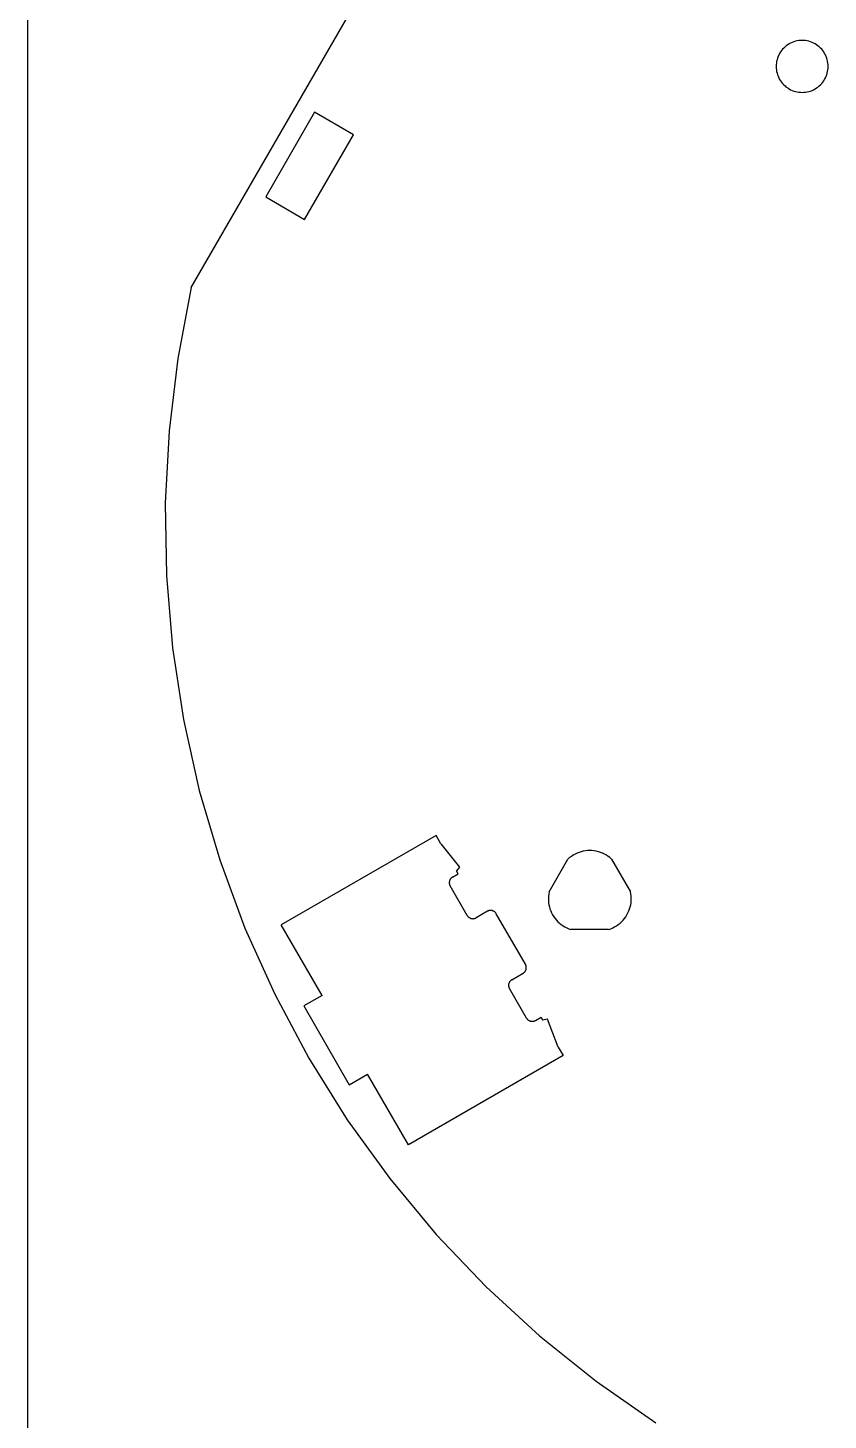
# Model space of a CAD drawing. Extents: x -22.3 to 21.7, y -13.4 to 13.4.
# Drawn here: x -22.29 to -17.44, y -3.34 to 5.1 of the extents above; entities that cross this region are included whole.
import ezdxf

# ---------------------------------------------------------------- set-up
doc = ezdxf.new("R2010")
doc.units = 0
doc.header["$MEASUREMENT"] = 0
doc.layers.get('0').update_dxf_attribs({"linetype": 'CONTINUOUS'})

msp = doc.modelspace()

# ---------------------------------------------------------------- linework, layer by layer
for p, q in [((-22.2891, -13.4355), (-22.2891, 13.0859)), ((-21.2997, 3.5263), (-17.4882, 10.1281)), ((-17.7028, 4.9842), (-17.7103, 4.9771)), ((-17.6949, 4.9907), (-17.7028, 4.9842)), ((-17.6865, 4.9967), (-17.6949, 4.9907)), ((-17.6777, 5.0022), (-17.6865, 4.9967)), ((-17.6686, 5.007), (-17.6777, 5.0022)), ((-17.6592, 5.0113), (-17.6686, 5.007)), ((-17.6496, 5.0149), (-17.6592, 5.0113)), ((-17.6397, 5.0179), (-17.6496, 5.0149)), ((-17.6297, 5.0202), (-17.6397, 5.0179)), ((-17.6195, 5.0219), (-17.6297, 5.0202)), ((-17.6093, 5.0229), (-17.6195, 5.0219)), ((-17.599, 5.0233), (-17.6093, 5.0229)), ((-17.5887, 5.0229), (-17.599, 5.0233)), ((-17.5784, 5.0219), (-17.5887, 5.0229)), ((-17.5683, 5.0202), (-17.5784, 5.0219)), ((-17.5582, 5.0179), (-17.5683, 5.0202)), ((-17.5484, 5.0149), (-17.5582, 5.0179)), ((-17.5387, 5.0113), (-17.5484, 5.0149)), ((-17.5293, 5.007), (-17.5387, 5.0113)), ((-17.5202, 5.0022), (-17.5293, 5.007)), ((-17.5115, 4.9967), (-17.5202, 5.0022)), ((-17.5031, 4.9907), (-17.5115, 4.9967)), ((-17.4951, 4.9842), (-17.5031, 4.9907)), ((-17.4876, 4.9771), (-17.4951, 4.9842)), ((-17.7534, 4.8965), (-17.7551, 4.8863)), ((-17.7511, 4.9065), (-17.7534, 4.8965)), ((-17.7481, 4.9164), (-17.7511, 4.9065)), ((-17.7445, 4.926), (-17.7481, 4.9164)), ((-17.7402, 4.9354), (-17.7445, 4.926)), ((-17.7354, 4.9445), (-17.7402, 4.9354)), ((-17.7299, 4.9533), (-17.7354, 4.9445)), ((-17.7239, 4.9616), (-17.7299, 4.9533)), ((-17.7174, 4.9696), (-17.7239, 4.9616)), ((-17.7103, 4.9771), (-17.7174, 4.9696)), ((-17.4806, 4.9696), (-17.4876, 4.9771)), ((-17.474, 4.9616), (-17.4806, 4.9696)), ((-17.468, 4.9533), (-17.474, 4.9616)), ((-17.4626, 4.9445), (-17.468, 4.9533)), ((-17.4577, 4.9354), (-17.4626, 4.9445)), ((-17.4535, 4.926), (-17.4577, 4.9354)), ((-17.4499, 4.9164), (-17.4535, 4.926)), ((-17.4469, 4.9065), (-17.4499, 4.9164)), ((-17.4445, 4.8965), (-17.4469, 4.9065)), ((-17.4428, 4.8863), (-17.4445, 4.8965)), ((-17.7561, 4.8761), (-17.7565, 4.8658)), ((-17.7565, 4.8658), (-17.7561, 4.8555)), ((-17.7551, 4.8863), (-17.7561, 4.8761)), ((-17.7561, 4.8555), (-17.7551, 4.8452)), ((-17.7551, 4.8452), (-17.7534, 4.835)), ((-17.7534, 4.835), (-17.7511, 4.825)), ((-17.7511, 4.825), (-17.7481, 4.8152)), ((-17.7481, 4.8152), (-17.7445, 4.8055)), ((-17.4535, 4.8055), (-17.4499, 4.8152)), ((-17.4499, 4.8152), (-17.4469, 4.825)), ((-17.4469, 4.825), (-17.4445, 4.835)), ((-17.4445, 4.835), (-17.4428, 4.8452)), ((-17.4418, 4.8761), (-17.4428, 4.8863)), ((-17.4428, 4.8452), (-17.4418, 4.8555)), ((-17.4415, 4.8658), (-17.4418, 4.8761)), ((-17.4418, 4.8555), (-17.4415, 4.8658)), ((-17.7445, 4.8055), (-17.7402, 4.7961)), ((-17.7402, 4.7961), (-17.7354, 4.787)), ((-17.7354, 4.787), (-17.7299, 4.7783)), ((-17.7299, 4.7783), (-17.7239, 4.7699)), ((-17.7239, 4.7699), (-17.7174, 4.7619)), ((-17.7174, 4.7619), (-17.7103, 4.7544)), ((-17.7103, 4.7544), (-17.7028, 4.7474)), ((-17.7028, 4.7474), (-17.6949, 4.7408)), ((-17.6949, 4.7408), (-17.6865, 4.7348)), ((-17.6865, 4.7348), (-17.6777, 4.7294)), ((-17.6777, 4.7294), (-17.6686, 4.7245)), ((-17.5293, 4.7245), (-17.5202, 4.7294)), ((-17.5202, 4.7294), (-17.5115, 4.7348)), ((-17.5115, 4.7348), (-17.5031, 4.7408)), ((-17.5031, 4.7408), (-17.4951, 4.7474)), ((-17.4951, 4.7474), (-17.4876, 4.7544)), ((-17.4876, 4.7544), (-17.4806, 4.7619)), ((-17.4806, 4.7619), (-17.474, 4.7699)), ((-17.474, 4.7699), (-17.468, 4.7783)), ((-17.468, 4.7783), (-17.4626, 4.787)), ((-17.4626, 4.787), (-17.4577, 4.7961)), ((-17.4577, 4.7961), (-17.4535, 4.8055)), ((-17.6686, 4.7245), (-17.6592, 4.7203)), ((-17.6592, 4.7203), (-17.6496, 4.7166)), ((-17.6496, 4.7166), (-17.6397, 4.7137)), ((-17.6397, 4.7137), (-17.6297, 4.7113)), ((-17.6297, 4.7113), (-17.6195, 4.7096)), ((-17.6195, 4.7096), (-17.6093, 4.7086)), ((-17.6093, 4.7086), (-17.599, 4.7083)), ((-17.599, 4.7083), (-17.5887, 4.7086)), ((-17.5887, 4.7086), (-17.5784, 4.7096)), ((-17.5784, 4.7096), (-17.5683, 4.7113)), ((-17.5683, 4.7113), (-17.5582, 4.7137)), ((-17.5582, 4.7137), (-17.5484, 4.7166)), ((-17.5484, 4.7166), (-17.5387, 4.7203)), ((-17.5387, 4.7203), (-17.5293, 4.7245)), ((-20.5519, 4.5876), (-20.8484, 4.0742)), ((-20.316, 4.4515), (-20.5519, 4.5876)), ((-20.6125, 3.938), (-20.316, 4.4515)), ((-20.8484, 4.0742), (-20.6125, 3.938)), ((-21.2997, 3.5263), (-21.3814, 3.0944)), ((-21.3814, 3.0944), (-21.4338, 2.658)), ((-21.4338, 2.658), (-21.4565, 2.2189)), ((-21.4565, 2.2189), (-21.4495, 1.7794)), ((-21.4495, 1.7794), (-21.4128, 1.3413)), ((-21.4128, 1.3413), (-21.3465, 0.9068)), ((-21.3465, 0.9068), (-21.251, 0.4777)), ((-21.251, 0.4777), (-21.1267, 0.056)), ((-19.8168, 0.2047), (-20.7544, -0.3366)), ((-19.7872, 0.1536), (-19.8168, 0.2047)), ((-19.7872, 0.1536), (-19.6739, 0.0125)), ((-18.9858, 0.0853), (-18.9968, 0.0781)), ((-18.9743, 0.0917), (-18.9858, 0.0853)), ((-18.9623, 0.0973), (-18.9743, 0.0917)), ((-18.95, 0.1021), (-18.9623, 0.0973)), ((-18.9375, 0.106), (-18.95, 0.1021)), ((-18.9246, 0.1091), (-18.9375, 0.106)), ((-18.9116, 0.1113), (-18.9246, 0.1091)), ((-18.8985, 0.1127), (-18.9116, 0.1113)), ((-18.8853, 0.1131), (-18.8985, 0.1127)), ((-18.8722, 0.1127), (-18.8853, 0.1131)), ((-18.859, 0.1113), (-18.8722, 0.1127)), ((-18.846, 0.1091), (-18.859, 0.1113)), ((-18.8332, 0.106), (-18.846, 0.1091)), ((-18.8206, 0.1021), (-18.8332, 0.106)), ((-18.8084, 0.0973), (-18.8206, 0.1021)), ((-18.7964, 0.0917), (-18.8084, 0.0973)), ((-18.7849, 0.0853), (-18.7964, 0.0917)), ((-18.7738, 0.0781), (-18.7849, 0.0853)), ((-21.1267, 0.056), (-20.9741, -0.3563)), ((-19.6739, 0.0125), (-19.6925, -0.0104)), ((-19.1317, -0.1365), (-19.0174, 0.0616)), ((-19.0074, 0.0702), (-19.0174, 0.0616)), ((-18.9968, 0.0781), (-19.0074, 0.0702)), ((-18.7633, 0.0702), (-18.7738, 0.0781)), ((-18.7533, 0.0616), (-18.7633, 0.0702)), ((-18.7533, 0.0616), (-18.6389, -0.1365)), ((-19.7363, -0.0776), (-19.7365, -0.0803)), ((-19.7365, -0.0803), (-19.7364, -0.083)), ((-19.7364, -0.083), (-19.7362, -0.0857)), ((-19.736, -0.075), (-19.7363, -0.0776)), ((-19.7355, -0.0723), (-19.736, -0.075)), ((-19.7348, -0.0697), (-19.7355, -0.0723)), ((-19.7339, -0.0672), (-19.7348, -0.0697)), ((-19.7329, -0.0647), (-19.7339, -0.0672)), ((-19.7316, -0.0623), (-19.7329, -0.0647)), ((-19.7303, -0.06), (-19.7316, -0.0623)), ((-19.7288, -0.0578), (-19.7303, -0.06)), ((-19.7271, -0.0557), (-19.7288, -0.0578)), ((-19.7253, -0.0537), (-19.7271, -0.0557)), ((-19.7233, -0.0518), (-19.7253, -0.0537)), ((-19.7213, -0.0501), (-19.7233, -0.0518)), ((-19.7191, -0.0486), (-19.7213, -0.0501)), ((-19.7168, -0.0471), (-19.7191, -0.0486)), ((-19.7168, -0.0471), (-19.6827, -0.0274)), ((-19.6827, -0.0274), (-19.6925, -0.0104)), ((-19.7362, -0.0857), (-19.7358, -0.0884)), ((-19.7358, -0.0884), (-19.7353, -0.091)), ((-19.7353, -0.091), (-19.7345, -0.0936)), ((-19.7345, -0.0936), (-19.7336, -0.0961)), ((-19.7336, -0.0961), (-19.7325, -0.0985)), ((-19.7325, -0.0985), (-19.7312, -0.1009)), ((-19.6279, -0.2799), (-19.7312, -0.1009)), ((-19.1358, -0.1625), (-19.1364, -0.1757)), ((-19.1342, -0.1494), (-19.1358, -0.1625)), ((-19.1317, -0.1365), (-19.1342, -0.1494)), ((-18.6365, -0.1494), (-18.6389, -0.1365)), ((-18.6349, -0.1625), (-18.6365, -0.1494)), ((-18.6342, -0.1757), (-18.6349, -0.1625)), ((-19.5011, -0.2526), (-19.5035, -0.2537)), ((-19.4985, -0.2517), (-19.5011, -0.2526)), ((-19.496, -0.2509), (-19.4985, -0.2517)), ((-19.4933, -0.2503), (-19.496, -0.2509)), ((-19.4907, -0.2499), (-19.4933, -0.2503)), ((-19.488, -0.2497), (-19.4907, -0.2499)), ((-19.4853, -0.2497), (-19.488, -0.2497)), ((-19.4826, -0.2498), (-19.4853, -0.2497)), ((-19.48, -0.2502), (-19.4826, -0.2498)), ((-19.4773, -0.2507), (-19.48, -0.2502)), ((-19.4747, -0.2514), (-19.4773, -0.2507)), ((-19.4722, -0.2523), (-19.4747, -0.2514)), ((-19.4697, -0.2533), (-19.4722, -0.2523)), ((-19.1364, -0.1757), (-19.1362, -0.1889)), ((-19.1362, -0.1889), (-19.1351, -0.202)), ((-19.1351, -0.202), (-19.1331, -0.2151)), ((-19.1331, -0.2151), (-19.1303, -0.2279)), ((-19.1303, -0.2279), (-19.1266, -0.2406)), ((-19.1266, -0.2406), (-19.122, -0.253)), ((-19.122, -0.253), (-19.1166, -0.265)), ((-18.6541, -0.265), (-18.6487, -0.253)), ((-18.6487, -0.253), (-18.6441, -0.2406)), ((-18.6441, -0.2406), (-18.6404, -0.2279)), ((-18.6404, -0.2279), (-18.6375, -0.2151)), ((-18.6375, -0.2151), (-18.6355, -0.202)), ((-18.6355, -0.202), (-18.6344, -0.1889)), ((-18.6344, -0.1889), (-18.6342, -0.1757)), ((-20.5071, -0.7648), (-20.7544, -0.3366)), ((-19.6279, -0.2799), (-19.6264, -0.2822)), ((-19.6264, -0.2822), (-19.6249, -0.2844)), ((-19.6249, -0.2844), (-19.6231, -0.2864)), ((-19.6231, -0.2864), (-19.6213, -0.2884)), ((-19.6213, -0.2884), (-19.6193, -0.2902)), ((-19.6193, -0.2902), (-19.6172, -0.2919)), ((-19.6172, -0.2919), (-19.615, -0.2934)), ((-19.615, -0.2934), (-19.6127, -0.2948)), ((-19.6127, -0.2948), (-19.6103, -0.296)), ((-19.6103, -0.296), (-19.6078, -0.297)), ((-19.6078, -0.297), (-19.6052, -0.2979)), ((-19.6052, -0.2979), (-19.6027, -0.2986)), ((-19.6027, -0.2986), (-19.6, -0.2991)), ((-19.6, -0.2991), (-19.5973, -0.2994)), ((-19.5973, -0.2994), (-19.5947, -0.2996)), ((-19.5947, -0.2996), (-19.592, -0.2996)), ((-19.592, -0.2996), (-19.5893, -0.2993)), ((-19.5893, -0.2993), (-19.5866, -0.2989)), ((-19.5866, -0.2989), (-19.584, -0.2984)), ((-19.584, -0.2984), (-19.5814, -0.2976)), ((-19.5814, -0.2976), (-19.5789, -0.2967)), ((-19.5789, -0.2967), (-19.5765, -0.2956)), ((-19.5765, -0.2956), (-19.5741, -0.2943)), ((-19.5059, -0.255), (-19.5741, -0.2943)), ((-19.5035, -0.2537), (-19.5059, -0.255)), ((-19.4673, -0.2545), (-19.4697, -0.2533)), ((-19.465, -0.2559), (-19.4673, -0.2545)), ((-19.4628, -0.2574), (-19.465, -0.2559)), ((-19.4607, -0.2591), (-19.4628, -0.2574)), ((-19.4587, -0.2609), (-19.4607, -0.2591)), ((-19.4568, -0.2628), (-19.4587, -0.2609)), ((-19.4551, -0.2649), (-19.4568, -0.2628)), ((-19.4535, -0.2671), (-19.4551, -0.2649)), ((-19.4521, -0.2694), (-19.4535, -0.2671)), ((-19.2749, -0.5762), (-19.4521, -0.2694)), ((-19.1166, -0.265), (-19.1104, -0.2766)), ((-19.1104, -0.2766), (-19.1034, -0.2878)), ((-19.1034, -0.2878), (-19.0957, -0.2985)), ((-19.0957, -0.2985), (-19.0873, -0.3087)), ((-19.0873, -0.3087), (-19.0782, -0.3182)), ((-19.0782, -0.3182), (-19.0684, -0.3271)), ((-19.0684, -0.3271), (-19.0582, -0.3354)), ((-19.0582, -0.3354), (-19.0473, -0.3429)), ((-18.7234, -0.3429), (-18.7125, -0.3354)), ((-18.7125, -0.3354), (-18.7022, -0.3271)), ((-18.7022, -0.3271), (-18.6925, -0.3182)), ((-18.6925, -0.3182), (-18.6834, -0.3087)), ((-18.6834, -0.3087), (-18.675, -0.2985)), ((-18.675, -0.2985), (-18.6673, -0.2878)), ((-18.6673, -0.2878), (-18.6603, -0.2766)), ((-18.6603, -0.2766), (-18.6541, -0.265)), ((-20.9741, -0.3563), (-20.7941, -0.7573)), ((-19.0473, -0.3429), (-19.036, -0.3497)), ((-19.036, -0.3497), (-19.0243, -0.3557)), ((-19.0243, -0.3557), (-19.0121, -0.3609)), ((-19.0121, -0.3609), (-18.9997, -0.3652)), ((-18.771, -0.3652), (-18.9997, -0.3652)), ((-18.771, -0.3652), (-18.7585, -0.3609)), ((-18.7585, -0.3609), (-18.7464, -0.3557)), ((-18.7464, -0.3557), (-18.7347, -0.3497)), ((-18.7347, -0.3497), (-18.7234, -0.3429)), ((-19.2737, -0.5786), (-19.2749, -0.5762)), ((-19.2726, -0.581), (-19.2737, -0.5786)), ((-19.2717, -0.5836), (-19.2726, -0.581)), ((-19.2709, -0.5862), (-19.2717, -0.5836)), ((-19.2703, -0.5888), (-19.2709, -0.5862)), ((-19.2699, -0.5914), (-19.2703, -0.5888)), ((-19.3641, -0.6741), (-19.366, -0.6759)), ((-19.362, -0.6724), (-19.3641, -0.6741)), ((-19.3598, -0.6708), (-19.362, -0.6724)), ((-19.3575, -0.6694), (-19.3598, -0.6708)), ((-19.3575, -0.6694), (-19.2894, -0.63)), ((-19.2894, -0.63), (-19.2871, -0.6286)), ((-19.2871, -0.6286), (-19.2849, -0.627)), ((-19.2849, -0.627), (-19.2828, -0.6253)), ((-19.2828, -0.6253), (-19.2809, -0.6234)), ((-19.2809, -0.6234), (-19.2791, -0.6214)), ((-19.2791, -0.6214), (-19.2774, -0.6193)), ((-19.2774, -0.6193), (-19.2759, -0.6171)), ((-19.2759, -0.6171), (-19.2745, -0.6148)), ((-19.2745, -0.6148), (-19.2733, -0.6124)), ((-19.2733, -0.6124), (-19.2723, -0.6099)), ((-19.2723, -0.6099), (-19.2714, -0.6074)), ((-19.2714, -0.6074), (-19.2707, -0.6048)), ((-19.2707, -0.6048), (-19.2702, -0.6022)), ((-19.2702, -0.6022), (-19.2698, -0.5995)), ((-19.2697, -0.5941), (-19.2699, -0.5914)), ((-19.2698, -0.5995), (-19.2697, -0.5968)), ((-19.2697, -0.5968), (-19.2697, -0.5941)), ((-20.7941, -0.7573), (-20.5873, -1.1452)), ((-19.3771, -0.6999), (-19.3772, -0.7026)), ((-19.3772, -0.7026), (-19.3772, -0.7053)), ((-19.3772, -0.7053), (-19.377, -0.7079)), ((-19.3767, -0.6972), (-19.3771, -0.6999)), ((-19.377, -0.7079), (-19.3766, -0.7106)), ((-19.3762, -0.6946), (-19.3767, -0.6972)), ((-19.3766, -0.7106), (-19.376, -0.7132)), ((-19.3755, -0.692), (-19.3762, -0.6946)), ((-19.376, -0.7132), (-19.3752, -0.7158)), ((-19.3746, -0.6894), (-19.3755, -0.692)), ((-19.3752, -0.7158), (-19.3743, -0.7183)), ((-19.3736, -0.687), (-19.3746, -0.6894)), ((-19.3743, -0.7183), (-19.3732, -0.7208)), ((-19.3724, -0.6846), (-19.3736, -0.687)), ((-19.3732, -0.7208), (-19.372, -0.7232)), ((-19.371, -0.6823), (-19.3724, -0.6846)), ((-19.2686, -0.9022), (-19.372, -0.7232)), ((-19.3695, -0.68), (-19.371, -0.6823)), ((-19.3678, -0.6779), (-19.3695, -0.68)), ((-19.366, -0.6759), (-19.3678, -0.6779)), ((-20.5071, -0.7648), (-20.6179, -0.8288)), ((-20.6179, -0.8288), (-20.3424, -1.3061)), ((-19.2686, -0.9022), (-19.2672, -0.9044)), ((-19.2672, -0.9044), (-19.2656, -0.9066)), ((-19.2656, -0.9066), (-19.2639, -0.9087)), ((-19.2639, -0.9087), (-19.262, -0.9106)), ((-19.262, -0.9106), (-19.26, -0.9124)), ((-19.26, -0.9124), (-19.2579, -0.9141)), ((-19.2579, -0.9141), (-19.2557, -0.9156)), ((-19.2557, -0.9156), (-19.2534, -0.917)), ((-19.2534, -0.917), (-19.251, -0.9182)), ((-19.251, -0.9182), (-19.2485, -0.9193)), ((-19.2485, -0.9193), (-19.246, -0.9201)), ((-19.246, -0.9201), (-19.2434, -0.9208)), ((-19.2434, -0.9208), (-19.2408, -0.9213)), ((-19.2408, -0.9213), (-19.2381, -0.9217)), ((-19.2381, -0.9217), (-19.2354, -0.9218)), ((-19.2354, -0.9218), (-19.2327, -0.9218)), ((-19.2327, -0.9218), (-19.23, -0.9216)), ((-19.23, -0.9216), (-19.2274, -0.9212)), ((-19.2274, -0.9212), (-19.2248, -0.9206)), ((-19.2248, -0.9206), (-19.2222, -0.9199)), ((-19.2222, -0.9199), (-19.2197, -0.9189)), ((-19.2197, -0.9189), (-19.2172, -0.9178)), ((-19.2172, -0.9178), (-19.2148, -0.9166)), ((-19.2148, -0.9166), (-19.1807, -0.8969)), ((-19.1807, -0.8969), (-19.1709, -0.9139)), ((-19.1418, -0.9092), (-19.1709, -0.9139)), ((-19.0762, -1.0779), (-19.1418, -0.9092)), ((-19.0762, -1.0779), (-19.0467, -1.1291)), ((-20.5873, -1.1452), (-20.3547, -1.5183)), ((-19.0467, -1.1291), (-19.9843, -1.6704)), ((-20.3424, -1.3061), (-20.2315, -1.2422)), ((-19.9843, -1.6704), (-20.2315, -1.2422)), ((-20.3547, -1.5183), (-20.0975, -1.8747)), ((-20.0975, -1.8747), (-19.8167, -2.213)), ((-19.8167, -2.213), (-19.5137, -2.5315)), ((-19.5137, -2.5315), (-19.1898, -2.8288)), ((-19.1898, -2.8288), (-18.8466, -3.1034)), ((-18.8466, -3.1034), (-18.4856, -3.3543))]:
    msp.add_line(p, q)

doc.saveas('drawing.dxf')
